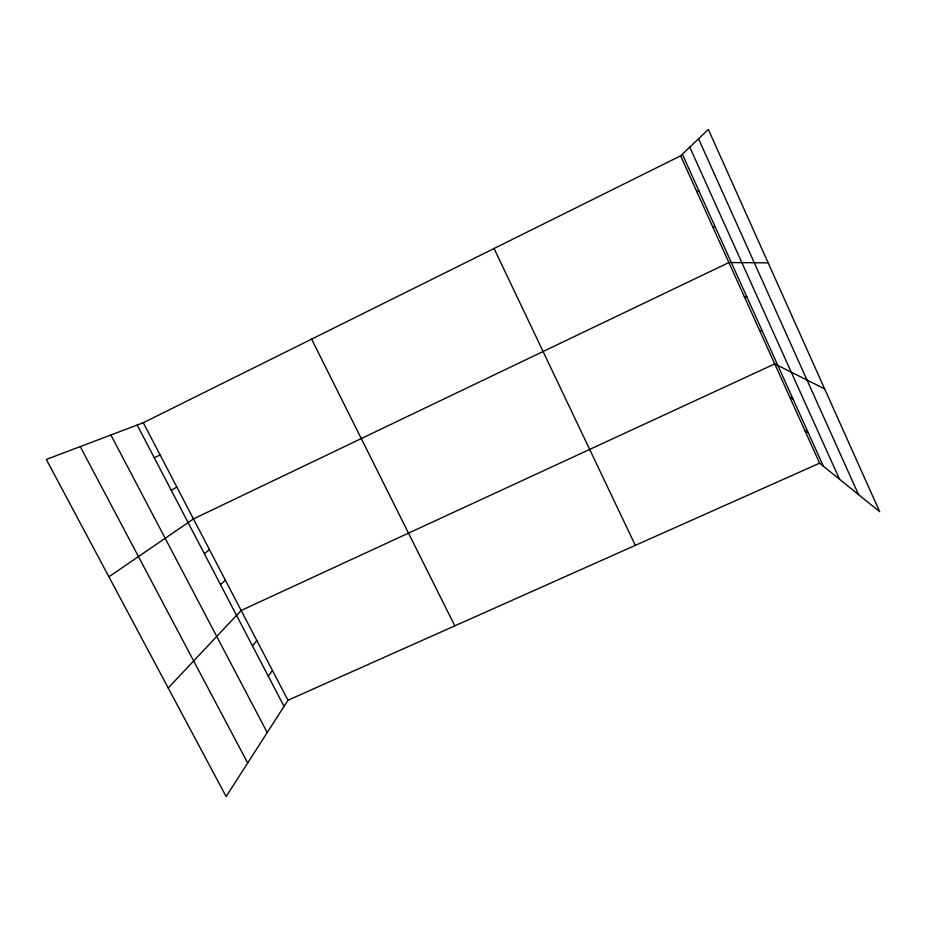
<?xml version="1.0" encoding="UTF-8"?>
<svg xmlns="http://www.w3.org/2000/svg" width="926" height="926" viewBox="0 0 926 926"><rect width="100%" height="100%" fill="white"/><g stroke="black" fill="none" stroke-linecap="round" stroke-linejoin="round"><path stroke-width="1.39" d="M819.637 463.174L287.963 700.253L226.129 796.545L46.3 459.435L143.31 422.719L680.633 155.834L708.355 129.455L879.7 511.708L819.637 463.174L680.633 155.834M268.308 676.223L272.464 670.517M252.485 645.897L256.861 640.584M168.208 687.972L241.165 610.465L774.738 363.906L824.649 388.885M220.504 584.642L225.365 580.151M204.368 553.713L209.461 549.639M108.909 576.794L193.453 518.93L728.889 262.544L768.14 262.845M171.252 490.282L176.854 487.076M696.838 191.67L698.794 190.594M154.283 457.768L160.129 455.002M712.916 227.229L715.127 226.708M744.284 296.563L746.946 297.107M759.563 330.35L762.445 331.404M789.809 397.219L793.131 399.28M804.775 430.312L808.317 432.859M80.238 446.587L247.67 762.989M110.9 434.988L267.22 732.559M143.31 422.719L287.963 700.253M137.187 425.034L284.039 706.353M311.622 339.113L454.782 625.86M494.079 248.492L635.329 545.356M689.777 147.13L839.558 479.274M682.346 154.202L823.388 466.206M698.54 138.796L858.541 494.611"/></g></svg>
